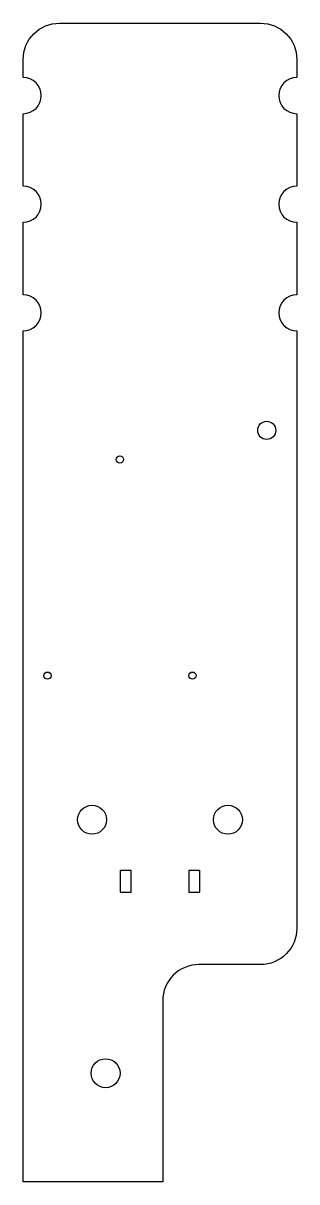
# Model space of a CAD drawing. Header units: millimetres. Extents: x -4 to 34, y 0 to 160.
import ezdxf

# ---------------------------------------------------------------- set-up
doc = ezdxf.new("R2010")
doc.units = ezdxf.units.MM
doc.layers.get('0').update_dxf_attribs({"linetype": 'CONTINUOUS'})

msp = doc.modelspace()

# ---------------------------------------------------------------- linework, layer by layer
msp.add_lwpolyline([(34.25, 35, -0.4142136), (29.25, 30), (20.75, 30, 0.4142136), (15.75, 25), (15.75, 0), (-3.5, 0), (-3.5, 117.5, 1), (-3.5, 122.5), (-3.5, 132.5, 1), (-3.5, 137.5), (-3.5, 147.5, 1), (-3.5, 152.5), (-3.5, 155, -0.4142136), (1.5, 160), (29.25, 160, -0.4142136), (34.25, 155), (34.25, 152.5, 1), (34.25, 147.5), (34.25, 137.5, 1), (34.25, 132.5), (34.25, 122.5, 1), (34.25, 117.5)], format="xyb", close=True)
for points in [[(9.875, 43), (9.875, 40), (11.375, 40), (11.375, 43)], [(19.375, 40), (20.875, 40), (20.875, 43), (19.375, 43)]]:
    msp.add_lwpolyline(points, close=True)
for centre, radius in [((30.1, 103.768), 1.25), ((9.85, 99.75), 0.5), ((-0.15, 69.9), 0.5), ((19.85, 69.9), 0.5), ((6, 50), 2), ((24.75, 50), 2), ((7.875, 15), 2)]:
    msp.add_circle(centre, radius)

doc.saveas('drawing.dxf')
